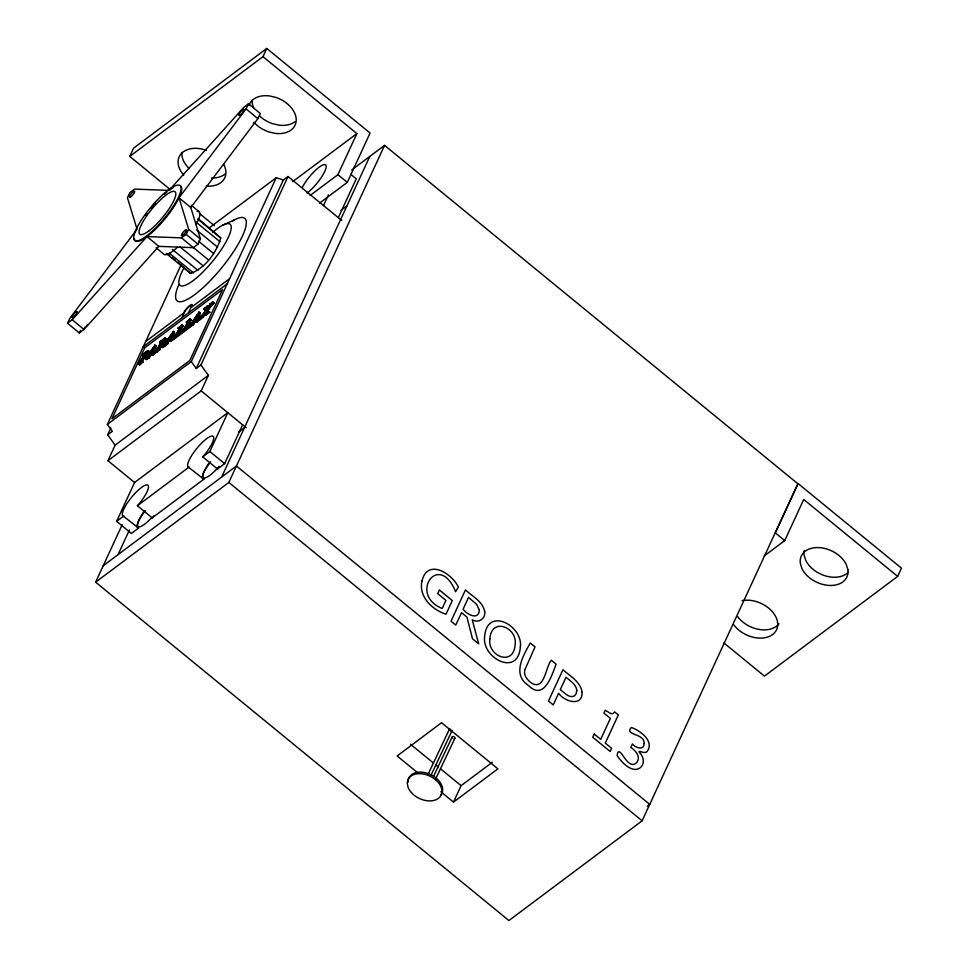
<?xml version="1.0" encoding="UTF-8"?>
<svg xmlns="http://www.w3.org/2000/svg" width="969" height="969" viewBox="0 0 969 969"><rect width="100%" height="100%" fill="white"/><g stroke="black" fill="none" stroke-linecap="round" stroke-linejoin="round"><path stroke-width="1.45" d="M154.192 351.468L154.907 345.121L156.07 346.066L155.355 352.425L156.154 352.341L154.192 351.468L155.464 352.643M172.567 337.721L173.281 331.362L174.444 332.319L173.73 338.666L174.517 338.593L172.567 337.721L174.093 338.847M199.541 319.649L198.27 318.474L198.984 312.127L200.147 313.072L199.432 319.419L200.22 319.346M156.154 352.341L152.569 355.199L151.406 354.242L153.017 350.911C152.048 350.669 145.968 357.173 148.451 356.289L149.492 357.513L146.731 359.572L145.568 358.615L154.907 345.121M174.517 338.593L170.944 341.439L169.781 340.494L171.392 337.164L172.555 338.108C171.574 337.866 165.493 344.37 167.976 343.486L166.087 342.929L167.262 343.886M198.136 319.867L198.257 318.862M197.482 314.695L197.155 317.517L194.151 319.77L197.482 314.695L198.645 315.652M143.86 355.526L142.697 354.581C151.963 345.751 147.954 355.26 142.927 357.622L141.268 361.461L142.201 360.965M148.487 350.839C151.467 353.334 146.271 357.077 144.09 358.566C140.965 361.619 144.454 363.969 141.619 360.456M158.528 347.786C161.775 352.728 155.44 346.09 160.745 344.274L162.78 347.556L167.976 343.486M160.273 349.252L156.397 352.328C153.805 350.075 161.363 345.969 160.2 342.432C159.788 339.695 162.429 344.479 160.333 341.427M159.34 349.748L161.375 345.642L160.042 344.516C165.554 333.675 165.142 341.791 160.042 344.516M180.924 331.253L182.087 332.21L177.836 335.686L181.288 328.116L183.262 325.85L182.099 324.906L180.125 327.159L176.673 334.741L182.208 329.424L183.553 330.272L181.591 333.469L174.808 338.544C172.107 336.691 181.312 328.866 178.344 327.885M179.762 329.605L180.113 328.6L178.744 327.643M166.244 253.503L190.554 273.415C205.186 268.183 216.547 252.667 220.738 237.95L198.693 219.091M206.978 306.567C211.714 307.888 205.137 304.096 206.882 308.845L208.056 309.801L211.194 305.671L209.667 304.266L212.768 301.94L213.931 302.897L208.129 310.08L208.771 312.321L209.764 312.2L207.608 311.376L206.966 309.123L212.768 301.94M165.239 340.761L165.251 340.083M190.275 323.38L191.45 324.336L190.748 325.366L185.915 329.642L189.355 322.059L191.341 319.806L190.178 318.849L188.192 321.114L184.752 328.685L190.275 323.38L191.632 324.227L189.67 327.425L182.887 332.5C180.476 330.09 187.877 325.62 186.981 321.89C187.938 322.992 185.224 321.744 187.38 322.774M208.056 309.801L206.627 307.076M149.614 357.246L148.826 357.561L153.054 352.716M166.038 342.856L168 339.695L171.392 337.164M192.007 323.052L193.558 324.506L190.808 326.577L189.633 325.62C193.388 324.143 191.402 320.618 197.095 317.917L195.484 321.248L196.646 322.205L203.369 315.93M193.679 324.24L192.904 324.567L197.119 319.709M202.012 315.628L203.575 316.839L201.831 315.967L205.658 310.831C207.705 312.842 203.005 314.162 205.888 315.276L209.764 312.2M205.888 315.276L207.221 313.532L206.058 312.575M152.569 355.199L153.986 353.31L152.823 352.353M170.944 341.439L172.349 339.562L171.186 338.605M198.064 320.315L196.646 322.205M173.281 331.362L165.481 343.014L166.644 343.959L165.735 345.097L163.991 345.897L162.102 343.147L164.887 339.974L165.336 337.818L159.606 341.924L160.769 342.869M163.991 345.897L163.264 344.092L166.813 339.295L165.336 337.818M147.869 354.206C148.112 349.421 142.54 354.363 143.109 357.21L144.272 358.167L146.694 356.071M188.143 322.847L186.69 326.068M170.338 189.645L129.761 156.409L133.552 148.184L266.766 48.45L370.085 133.044L347.302 182.366L319.443 203.224M129.761 156.409L262.974 56.674L266.766 48.45M242.601 424.797L224.651 463.642L217.492 468.996L202.703 456.883L204.665 454.631A19.755 4.99 -50.7 0 0 213.132 436.316A19.755 4.99 -50.7 0 0 196.646 448.659A19.755 4.99 -50.7 0 0 188.192 466.961L203.841 479.219L152.23 517.858L137.441 505.745L139.403 503.492A19.755 4.99 -50.7 0 0 147.869 485.178A19.755 4.99 -50.7 0 0 131.384 497.521A19.755 4.99 -50.7 0 0 122.918 515.835L138.567 528.093L131.409 533.447L116.619 521.334L134.57 482.501L107.947 460.699L115.117 445.159L107.68 434.79L112.343 431.302L107.377 424.386L180.973 265.106M143.364 361.921L139.488 364.986C136.786 363.133 145.98 355.308 143.024 354.327M142.697 354.581L144.187 355.284M139.488 364.986L141.195 363.036L140.033 362.079M107.68 434.79L110.841 427.959M138.325 364.041L142.08 361.231L143.279 358.566M144.272 358.167L146.149 354.121L147.894 352.898M146.731 359.572L150.57 354.254M145.568 358.615L148.451 356.289M151.406 354.242L154.992 351.396M159.606 341.924L160.89 342.602M156.397 352.328L158.104 350.366M161.823 344.116L164.149 340.531L162.986 339.574M166.813 342.541L161.605 346.611L162.78 347.556M181.966 317.735L184.364 312.563A5.535 1.393 -50.7 0 1 189.294 306.495A5.535 1.393 -50.7 0 1 190.893 307.67L188.495 312.854M169.781 340.494L173.354 337.636M183.262 325.85L179.18 329.085L178.017 328.14L180.113 328.6M174.808 338.544L176.515 336.582M182.887 332.5L184.316 330.998M189.633 325.62L198.984 312.127M190.808 326.577L196.15 318.971M195.484 321.248L199.057 318.389L200.341 319.431L203.575 316.839M205.852 309.365L204.895 309.838L203.732 308.881L204.968 308.566L205.61 310.528C204.52 313.387 193.909 323.271 201.818 316.209M203.732 308.881L207.899 305.586M204.895 309.838L203.853 308.627M210.709 305.489L213.931 302.897M204.725 314.331L208.601 311.255M107.377 424.386L191.293 361.558L276.238 177.727L283.348 179.98L288.011 176.491L341.815 220.532M351.699 169.999L384.572 145.386L797.862 483.761L642.12 820.816L508.907 920.55L95.628 582.175L122.215 524.629M191.293 361.558L196.259 368.474L283.348 179.98M196.259 368.474L200.922 364.986L288.011 176.491M118.024 554.643L129.422 529.982M107.947 460.699L201.177 390.895L208.359 375.354L200.922 364.986M202.703 456.883L209.861 451.53L227.8 412.685L134.57 482.501M323.513 205.549L328.467 194.842M310.056 195.532L337.902 174.674L356.895 133.577L262.974 56.674M338.302 217.662L356.253 178.829L350.56 174.166M221.635 477.075L369.77 156.469M95.628 582.175L228.841 482.429L384.572 145.386M440.847 791.746L453.492 802.102L461.087 785.665L492.288 762.3M764.153 556.012L784.733 540.593L803.725 499.495L897.657 576.398L764.444 676.132L723.855 642.907M897.657 576.398L901.461 568.173L798.129 483.579L775.345 532.902L784.733 540.593M428.213 774.061L449.216 729.596M431.035 775.188L452.038 730.711M433.724 776.012L452.099 737.094M435.905 778.47L454.921 738.208M190.796 207.56L257.863 118.678L260.31 113.555L248.524 103.768L246.078 108.891L179.011 197.773L190.796 207.56L200.426 239.028L197.979 244.164L193.315 247.652L158.795 246.368L84 329.496L79.337 332.997L67.539 323.21L69.998 318.074L137.053 229.193L127.423 197.724L129.87 192.601L134.534 189.1L169.054 190.396A35.562 8.757 -50.3 0 1 172.942 187.768M79.337 332.997L80.56 330.429M67.539 323.21L72.203 319.709L147.009 236.581L181.53 237.865L186.193 234.377L188.64 229.241L179.011 197.773M184.595 330.538L184.946 329.835M173.645 337.6L180.428 332.524L182.39 329.315M181.724 331.543L188.507 326.468L190.469 323.271M164.827 341.645L163.252 343.716L162.089 342.76M150.074 352.764L153.417 347.701L153.078 350.512L150.074 352.764L151.237 353.721M151.903 352.704L153.914 349.664M168.436 339.017L171.779 333.942L171.452 336.764L168.436 339.017L169.611 339.974M167.431 342.796L169.696 339.356M170.278 338.956L172.276 335.916M197.979 316.669L195.314 320.727L197.313 319.225M143.109 357.21L145.883 354.642L146.731 351.941M182.669 331.41L183.553 330.272M206.882 308.845L210.273 304.169L209.546 304.532M206.833 311.776L202.993 317.166M165.481 343.014L162.828 344.952M152.23 517.858L154.192 515.605M217.492 468.996L219.466 466.731M169.054 190.396L243.861 107.256L248.524 103.768M209.11 227.981L276.238 177.727M292.711 181.627L356.895 133.577M145.665 341.524L183.432 313.253A7.11 1.793 -50.7 0 1 189.779 305.453A7.11 1.793 -50.7 0 1 191.826 306.967L229.58 278.697M143.279 346.708L227.194 283.881M178.017 328.14L182.099 324.906M186.096 322.083L190.178 318.849M156.07 346.066L154.677 345.291M174.444 332.319L173.051 331.531M200.147 313.072L198.754 312.284M188.374 322.035L191.341 319.806M340.955 210.297L346.987 205.791M158.177 348.792L159.11 348.307L155.234 351.384M115.117 445.159L208.359 375.354M116.619 521.334L123.778 515.98M137.441 505.745L189.04 467.106M238.398 432.259L244.418 427.753M103.223 565.726L236.436 465.992L649.727 804.367L647.304 806.184M453.492 802.102L497.896 768.853L441.537 722.717L397.133 755.965L417.833 772.911M161.205 345.461L160.248 344.358M199.057 318.389L198.379 318.692M222.628 225.256L234.704 219.769M166.038 338.908L166.777 338.896M148.923 351.747L149.65 351.795M203.841 479.219L202.981 479.074A19.755 4.99 -50.7 0 1 210.636 461.777M138.567 528.093L137.719 527.948A19.755 4.99 -50.7 0 1 145.374 510.639M337.902 174.674L347.302 182.366M199.335 213.374L214.403 225.716M197.591 218.994L220.738 237.95M195.75 221.865L220.06 241.765M196.731 230.101L217.565 247.168M198.512 241.16L213.555 253.478M193.473 247.628L208.529 259.946M179.919 246.841L203.078 265.797M172.385 249.469L197.858 270.315M169.2 253.054L193.509 272.955M167.346 253.612L169.66 255.501M171.973 257.403L175.45 260.237M177.763 262.139L190.554 273.415M212.647 302.207L213.81 303.164M211.993 302.788L213.156 303.733M211.145 303.709L212.308 304.666M210.128 304.145L211.387 305.332M209.667 304.266L211.194 305.671M209.449 305.489L210.612 306.446M207.778 305.853L208.941 306.81M207.318 306.24L208.48 307.185M206.76 306.858L207.923 307.803M206.554 307.343L207.717 308.299M206.579 307.621L207.741 308.578M206.966 309.123L208.129 310.08M204.677 308.421L206.131 309.511M208.48 311.521L209.643 312.466M205.186 309.014L206.349 309.971M208.129 311.533L209.292 312.49M204.277 308.542L205.44 309.499M207.608 311.376L208.771 312.321M207.814 311.594L208.977 312.539M205.997 312.212L207.16 313.169M205.961 312.866L207.124 313.811M205.755 313.193L206.918 314.15M205.44 313.556L206.603 314.513M204.847 314.065L206.009 315.022M202.618 314.816L203.793 315.761M202.291 316.148L203.454 317.105M201.831 315.967L203.187 317.093M200.934 316.56L202.097 317.517M199.941 317.638L201.104 318.583M199.299 318.207L200.474 319.164M198.936 318.656L200.098 319.613M198.27 318.474L199.796 319.6M196.622 319.976L197.785 320.921M196.404 320.254L197.567 321.211M196.077 320.594L197.24 321.538M195.605 320.981L196.768 321.938M193.703 320.448L194.866 321.405M190.057 319.116L191.22 320.073M189.452 319.6L190.614 320.545M192.395 322.435L193.558 323.38M189.016 320L190.178 320.945M188.701 320.339L189.863 321.296M192.395 323.561L193.558 324.506M188.458 320.666L189.621 321.611M191.789 323.44L193.194 324.554M191.741 323.61L192.964 324.639M188.192 321.114L189.355 322.059M190.602 324.542L191.765 325.499M186.823 321.599L187.986 322.544M189.585 324.421L191.438 325.85M189.767 325.354L190.929 326.311M188.507 326.468L189.67 327.425M186.496 327.57L187.659 328.527M185.854 328.055L187.017 329M181.978 325.172L183.141 326.117M185.018 327.946L186.181 328.903M184.813 328.43L185.975 329.387M181.373 325.645L182.535 326.601M180.937 326.044L182.099 327.001M180.622 326.396L181.784 327.34M180.379 326.71L181.542 327.667M180.125 327.159L181.288 328.116M182.208 329.424L183.371 330.381M182.693 330.574L183.856 331.531M178.902 327.946L180.064 328.891M182.172 331.035L183.335 331.992M181.845 331.289L183.008 332.234M180.428 332.524L181.591 333.469M178.417 333.615L179.58 334.571M177.775 334.099L178.938 335.056M176.939 334.002L178.102 334.947M175.074 336.086L176.237 337.042M174.626 336.631L175.789 337.575M174.093 337.079L175.256 338.036M173.766 337.333L174.929 338.278M173.233 337.902L174.396 338.859M172.676 337.939L173.839 338.896M171.271 338.157L172.434 339.114M171.065 338.968L172.228 339.913M170.919 339.223L172.082 340.167M170.701 339.501L171.864 340.458M170.362 339.84L171.537 340.785M169.902 340.228L171.065 341.185M168 339.695L169.163 340.652M164.875 337.951L166.813 339.295M165.408 339.041L166.571 339.998M165.178 339.501L166.341 340.458M164.887 339.974L166.05 340.931M166.692 341.682L167.855 342.626M163.373 339.307L164.536 340.264M164.548 340.47L165.711 341.427M166.305 342.299L167.855 343.753M164.161 340.991L165.324 341.948M166.087 342.687L167.492 343.801M163.725 341.524L164.887 342.469M161.908 340.47L163.071 341.415M163.228 342.057L164.391 343.014M162.562 342.239L163.725 343.183M164.573 344.14L165.735 345.097M160.539 341.427L161.702 342.384M160.491 341.718L161.653 342.675M162.102 343.147L163.264 344.092M163.482 344.94L164.657 345.885M162.622 344.576L164.258 346.018M160.394 344.249L161.557 345.206M160.03 344.831L161.193 345.776M159.837 344.964L160.999 345.921M158.771 348.561L160.151 349.518M158.226 348.501L159.546 349.761M155.694 350.863L156.857 351.82M155.355 351.117L156.53 352.062M154.858 351.662L156.021 352.607M154.555 351.65L155.718 352.607M201.177 390.895L246.102 427.668M152.896 351.917L154.059 352.861M152.702 352.716L153.865 353.673M152 353.588L153.163 354.545M148.221 350.681L149.383 351.638M148.511 351.275L149.674 352.231M151.527 353.976L152.69 354.933M147.046 351.19L149.408 352.958M149.626 353.455L150.789 354.4M147.942 352.607L149.105 353.564M146.38 352.074L148.742 354.169M145.895 352.401L147.058 353.346M147.143 353.842L148.305 354.799M148.33 355.429L149.492 356.386M144.987 353.164L147.809 355.429M147.93 356.047L149.093 357.004M145.883 354.642L147.058 355.599M148.318 356.556L149.492 357.513M146.101 355.09L147.276 356.047M147.712 356.435L149.129 357.549M147.663 356.616L148.887 357.646M147.118 356.762L148.281 357.718M145.532 355.671L146.694 356.628M144.938 356.217L146.101 357.161M146.525 357.549L147.688 358.494M146.198 357.888L147.361 358.845M144.102 356.556L145.471 357.67M143.666 356.858L144.829 357.815M145.689 358.348L146.852 359.305M143.642 357.186L144.805 358.13M142.927 357.622L144.09 358.566M142.08 361.231L143.242 362.188M141.862 361.219L143.024 362.164M141.317 361.158L142.479 362.115M141.474 361.461L142.637 362.418M139.754 362.527L140.929 363.484M139.306 363.072L140.469 364.017M138.785 363.532L139.948 364.477M138.446 363.775L139.609 364.732M209.861 451.53L224.651 463.642M228.841 482.429L642.12 820.816M410.481 744.228L433.482 763.063M435.784 764.941L438.085 766.83M440.386 768.708L461.087 785.665M246.078 108.891L257.863 118.678M191.305 205.246L199.166 211.775M188.64 229.241L200.426 239.028M186.193 234.377L197.979 244.164M181.53 237.865L193.315 247.652M147.009 236.581L158.795 246.368M156.191 247.822L164.052 254.35A27.592 6.795 -50.3 0 0 177.557 247.216M72.203 319.709L84 329.496M160.745 344.274L161.605 346.611M742.012 600.719A25.097 17.369 24.8 0 1 774.352 614.31A25.097 17.369 24.8 0 1 766.491 637.372A25.097 17.369 24.8 0 1 733.812 624.787M848.456 572.098A25.097 17.369 24.8 0 1 826.024 576.058A25.097 17.369 24.8 0 1 805.687 560.203L804.149 555.261A25.097 17.369 24.8 0 1 804.234 550.513M778.967 623.782A25.097 17.369 24.8 0 1 737.615 616.563M302.364 187.247A19.598 4.954 -50.7 0 1 320.036 166.547A19.598 4.954 -50.7 0 1 324.458 172.046A19.598 4.954 -50.7 0 1 307.028 193.061M253.902 122.276A25.097 17.369 24.8 0 0 268.861 131.929L275.111 133.359A25.097 17.369 24.8 0 0 296.211 120.095A25.097 17.369 24.8 0 0 275.717 97.36L269.479 95.931A25.097 17.369 24.8 0 0 249.009 105.391M223.633 164.233A25.097 17.369 24.8 0 1 206.252 186.133M183.735 175.062A25.097 17.369 24.8 0 1 181.336 153.587A25.097 17.369 24.8 0 1 206.458 150.34M294.879 121.803A25.097 17.369 24.8 0 1 278.902 125.134L272.664 123.717A25.097 17.369 24.8 0 1 259.413 115.844M253.878 108.334A25.097 17.369 24.8 0 1 252.243 99.783M225.438 173.73A25.097 17.369 24.8 0 1 211.569 178.005M189.246 168.606A25.097 17.369 24.8 0 1 181.954 152.339M451.699 731.135A1.526 1.03 25.3 0 1 451.069 731.292M449.253 730.166A1.526 1.03 25.3 0 1 450.185 729.015M452.002 730.141A1.526 1.03 25.3 0 1 452.075 730.432M452.305 737.954A1.526 1.03 25.3 0 1 452.838 736.537A1.526 1.03 25.3 0 1 454.849 737.542A1.526 1.03 25.3 0 1 453.952 738.79M408.022 782.274A18.254 12.355 25.3 0 1 429.134 773.94A18.254 12.355 25.3 0 1 440.689 795.367M151.273 518.076A19.755 4.99 -50.7 0 1 138.155 526.555A19.755 4.99 -50.7 0 1 143.521 512.31M219.079 466.343A19.755 4.99 -50.7 0 1 204.956 477.923A19.755 4.99 -50.7 0 1 205.452 468.705M206.179 467.446A19.755 4.99 -50.7 0 1 208.783 463.448M180.658 186.048A35.562 8.757 -50.3 0 1 162.065 222.24A35.562 8.757 -50.3 0 1 134.352 238.628M145.374 215.542A35.562 8.757 -50.3 0 1 146.9 213.459M150.994 208.262A35.562 8.757 -50.3 0 1 155.331 203.248M164.439 194.163A35.562 8.757 -50.3 0 1 166.801 192.153M197.155 211.448A27.592 6.795 -50.3 0 1 195.895 224.602M253.975 122.76A3.949 0.969 -50.3 0 1 253.297 123.523M87.222 324.954A3.949 0.969 -50.3 0 1 86.544 325.717M85.224 326.941A3.949 0.969 -50.3 0 1 84.654 327.304M212.768 232.318A39.523 9.993 -50.7 0 1 228.999 235.855A39.523 9.993 -50.7 0 1 191.741 281.64A39.523 9.993 -50.7 0 1 184.158 267.468M232.33 221.102A53.343 13.481 -50.7 0 1 240.615 239.743A53.343 13.481 -50.7 0 1 193.885 295.254A53.343 13.481 -50.7 0 1 178.817 284.68M484.718 611.705C485.844 618.622 478.238 623.648 472.254 619.821L478.674 643.84L472.509 638.789L466.937 617.096L461.51 612.65L455.769 625.078L451.021 621.19L465.459 589.927C472.327 596.444 482.974 601.422 484.718 611.705M644.106 743.502C644.337 750.854 635.179 747.862 632.394 743.938L630.783 747.426C635.918 750.49 641.805 758.073 635.93 763.269C626.543 770.452 619.433 742 617.059 755.372C621.517 762.821 635.119 776.399 642.471 765.147C644.252 761.477 643.077 757.225 640.884 754.015C634.986 748.007 644.688 754.827 647.147 751.508C654.669 741.212 640.206 730.517 631.303 727.477C623.903 735.483 644.942 733.121 644.106 743.502M489.866 638.946C487.213 656.122 513.788 667.072 515.12 644.567C517.761 627.428 491.295 616.514 489.866 638.946M582.066 692.266C582.684 707.322 564.006 701.459 558.628 693.235L553.251 704.899L548.502 700.999L562.941 669.736C570.087 676.156 580.613 681.728 582.066 692.266M576.809 690.352L576.143 693.695L574.472 695.899C569.009 698.685 564.285 692.447 560.276 689.686L566.041 677.198C570.208 680.88 576.095 684.308 576.809 690.352M479.364 610.095C478.698 620.826 466.779 614.443 463.109 609.186L468.56 597.388L476.494 604.208L479.364 610.095M524.653 670.294C523.551 675.89 527.863 680.722 532.272 683.496C545.075 690.17 545.692 665.848 551.385 660.264L556.133 664.165C551.749 675.417 544.142 701.144 528.456 685.483C511.935 674.642 522.969 655.916 530.285 643.004L535.045 646.892L524.653 670.294M421.987 581.012C418.354 596.553 432.259 609.889 446.006 614.225L452.305 600.574L439.357 589.964L437.661 593.622L445.922 600.38L442.179 608.459C408.276 594.772 438.775 550.574 455.636 591.72L458.361 587.044C451.978 573.454 427.45 558.023 421.987 581.012M520.377 646.868C518.124 677.537 481.69 657.939 484.609 636.657C486.947 606.049 523.187 625.659 520.377 646.868M144.744 347.798L111.968 418.753L189.827 360.456L222.604 289.513L144.744 347.798M164.076 344.589L165.118 345.812L164.076 344.589M594.215 734.03L592.737 737.227L610.155 751.484L611.633 748.298L605.298 743.114L618.319 714.928L614.6 711.888L613.014 713.535L611.051 713.741L605.213 710.229L603.893 713.075L610.373 718.38L600.695 739.335L594.215 734.03M436.365 780.433L432.658 777.622A18.254 12.355 25.3 0 0 407.307 783.8L407.695 785.556A13.711 9.278 25.3 0 0 411.425 792.485L412.879 794.132A18.254 12.355 25.3 0 0 437.37 799.062A18.254 12.355 25.3 0 0 436.365 780.433M847.851 569.554L846.312 564.612A25.097 17.369 24.8 0 0 818.211 547.57A25.097 17.369 24.8 0 0 800.358 563.473L801.896 568.428A25.097 17.369 24.8 0 0 829.997 585.47A25.097 17.369 24.8 0 0 847.851 569.554M146.428 236.085A35.562 8.757 -50.3 0 0 181.118 187.841A35.562 8.757 -50.3 0 0 144.781 215.045A35.562 8.757 -50.3 0 0 146.428 236.085M148.899 230.913A27.592 6.795 -50.3 0 0 175.813 193.485A27.592 6.795 -50.3 0 0 147.627 214.585A27.592 6.795 -50.3 0 0 148.899 230.913M130.863 196.804A3.949 0.969 -50.3 0 0 134.715 191.438A3.949 0.969 -50.3 0 0 130.682 194.466A3.949 0.969 -50.3 0 0 130.863 196.804M240.191 114.948A3.949 0.969 -50.3 0 0 244.043 109.594A3.949 0.969 -50.3 0 0 240.009 112.61A3.949 0.969 -50.3 0 0 240.191 114.948M182.753 235.297A3.949 0.969 -50.3 0 0 186.605 229.932A3.949 0.969 -50.3 0 0 182.572 232.96A3.949 0.969 -50.3 0 0 182.753 235.297M73.426 317.154A3.949 0.969 -50.3 0 0 77.29 311.788A3.949 0.969 -50.3 0 0 73.244 314.816A3.949 0.969 -50.3 0 0 73.426 317.154"/></g></svg>
